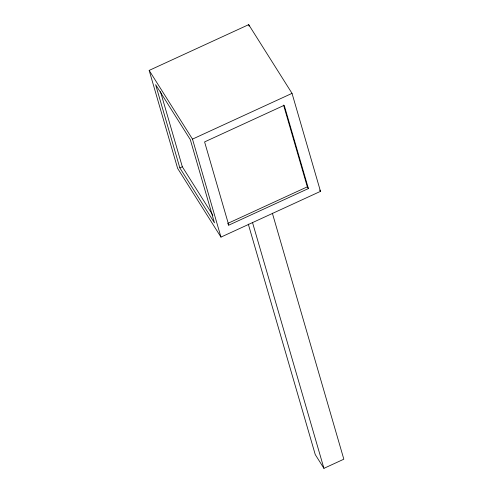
<?xml version="1.0" encoding="UTF-8"?>
<svg xmlns="http://www.w3.org/2000/svg" width="493" height="493" viewBox="0 0 493 493"><rect width="100%" height="100%" fill="white"/><g stroke="black" fill="none" stroke-linecap="round" stroke-linejoin="round"><path stroke-width="0.74" d="M149.163 70.407L248.7 24.65L292.029 93.362L320.499 191.352L220.963 237.108L177.634 168.396L149.163 70.407L192.492 139.118L220.963 237.108M192.492 139.118L292.029 93.362M179.828 167.897L155.634 84.642L190.298 139.611L214.486 222.867L179.828 167.897L182.311 166.757L160.478 91.606M227.692 223.446L307.324 186.841L283.561 105.058M228.777 225.165L308.402 188.56L284.214 105.305L204.589 141.91L228.777 225.165L228.049 224.019M248.299 224.118L315.261 454.608L323.932 468.35L343.837 459.199L272.364 213.198M319.68 190.058L320.499 191.352M307.324 186.841L308.402 188.56M182.311 166.757L212.896 215.256M248.7 24.65L249.131 26.123M252.459 222.349L323.932 468.35"/></g></svg>
